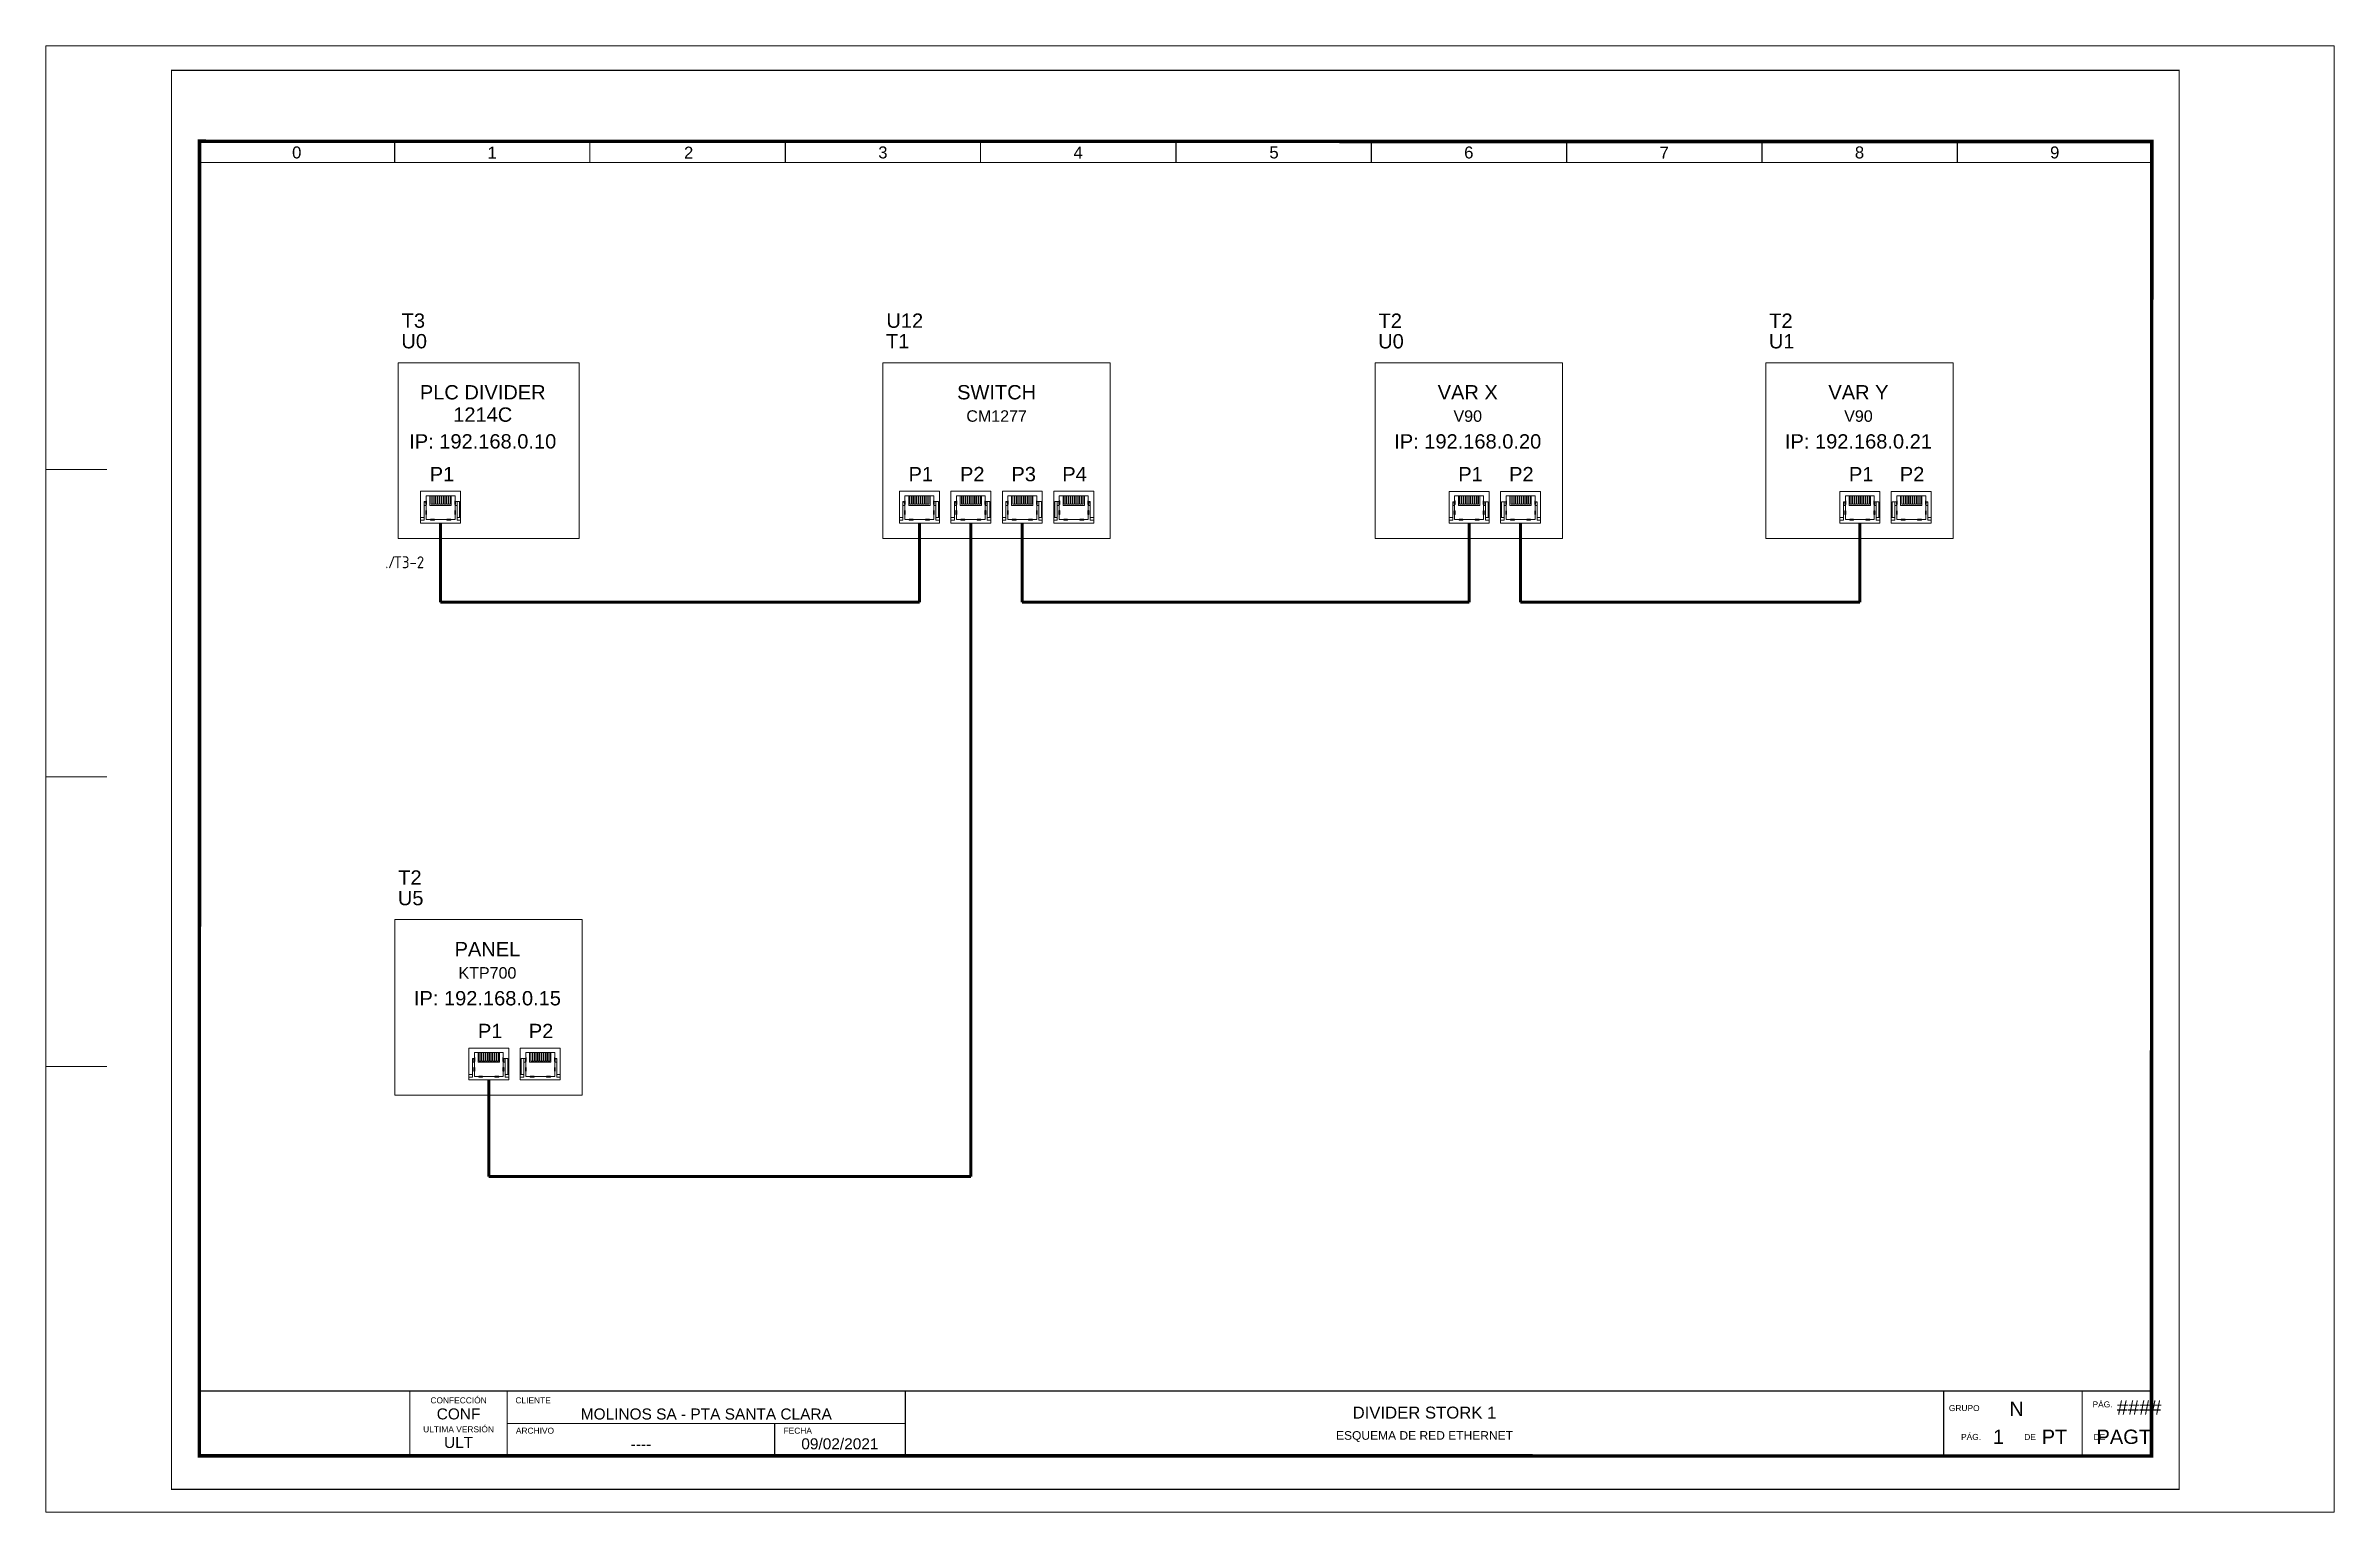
# Paper-space layout 'Layout1' of a CAD drawing. Header units: millimetres. Extents: x -26 to 453, y -5 to 302.
# The model-space entities are those that its viewports show. They can reach past a viewport. Long polylines and large blocks are cut down to what shows.
import ezdxf
from ezdxf.enums import TextEntityAlignment as Align

# ---------------------------------------------------------------- set-up
doc = ezdxf.new("R2010")
doc.units = ezdxf.units.MM
doc.layers.add('Cables eProC', color=81, linetype='Continuous', lineweight=25)
doc.layers.add('eProC - L2', color=41, linetype='Continuous', lineweight=20)
doc.layers.add('SYMS', color=7, linetype='Continuous')
doc.layers.add('XREF', color=7, linetype='Continuous')
doc.styles.get("Standard").update_dxf_attribs({"font": 'arial.ttf'})
doc.styles.add('WD_IEC', font='ISOCP2.shx', dxfattribs={"width": 0.9, "height": 4})
picture_1 = doc.add_image_def('image1.jpg', size_in_pixel=(564, 174))

# ---------------------------------------------------------------- blocks, each defined once
blk = doc.blocks.new('eproc_rotulo_010')
at = {"layer": 'eProC - L2', "color": 0, "lineweight": 5, "const_width": 0.233}
for points in [[(0.12, 297.12), (420.12, 297.12), (420.12, 0.12), (0.12, 0.12), (0.12, 297.12)], [(5.9, 20.72), (414.37, 20.7)], [(49.98, 7.12), (49.98, 20.72)], [(70.35, 7.12), (70.35, 20.72)], [(153.64, 7.04), (153.64, 20.64)], [(70.35, 13.92), (153.64, 13.92)], [(126.3, 7.12), (126.3, 13.92)]]:
    blk.add_lwpolyline(points, dxfattribs=at)
at = {"layer": 'eProC - L2', "color": 0}
blk.add_lwpolyline([(420.12, 0.12), (420.12, 297.12), (0.12, 297.12), (0.12, 0.12), (420.12, 0.12)], dxfattribs=at)
at = {"layer": 'eProC - L2', "color": 0, "lineweight": 40, "const_width": 0.75}
blk.add_lwpolyline([(5.92, 7.13), (414.37, 7.11), (414.4, 282.24), (5.95, 282.27)], close=True, dxfattribs=at)
at = {"layer": 'eProC - L2', "color": 0, "lineweight": 5, "const_width": 0.233}
for points in [[(46.8, 277.83), (5.9, 277.83), (5.9, 282.27), (46.8, 282.27)], [(87.64, 277.83), (46.75, 277.83), (46.75, 282.27), (87.64, 282.27)], [(128.54, 277.83), (87.64, 277.83), (87.64, 282.26), (128.54, 282.26)], [(169.38, 277.83), (128.49, 277.83), (128.49, 282.26), (169.38, 282.26)], [(210.28, 277.82), (169.38, 277.82), (169.38, 282.26), (210.28, 282.26)], [(251.12, 277.82), (210.23, 277.82), (210.23, 282.26), (251.12, 282.26)], [(292.02, 277.82), (251.12, 277.82), (251.12, 282.25), (292.02, 282.25)], [(332.86, 277.82), (291.97, 277.82), (291.97, 282.25), (332.86, 282.25)], [(373.76, 277.83), (332.86, 277.83), (332.86, 282.27), (373.76, 282.27)], [(414.6, 277.83), (373.71, 277.83), (373.71, 282.27), (414.6, 282.27)]]:
    blk.add_lwpolyline(points, close=True, dxfattribs=at)
at = {"layer": 'eProC - L2', "color": 0, "lineweight": 0, "const_width": 0.233}
for points in [[(370.87, 7.1), (370.87, 20.7)], [(399.87, 7.1), (399.87, 20.7)]]:
    blk.add_lwpolyline(points, dxfattribs=at)
at = {"layer": 'eProC - L2', "color": 0, "lineweight": 20, "char_height": 2.5, "attachment_point": 8}
for s, insert in [('{\\fArial|b0|i0|c0|p18;0}', (26.3, 278.65)), ('{\\fArial|b0|i0|c0|p18;1}', (67.19, 278.65)), ('{\\fArial|b0|i0|c0|p18;2}', (108.3, 278.65)), ('{\\fArial|b0|i0|c0|p18;3}', (148.93, 278.65)), ('{\\fArial|b0|i0|c0|p18;4}', (189.78, 278.65)), ('{\\fArial|b0|i0|c0|p18;5}', (230.77, 278.65)), ('{\\fArial|b0|i0|c0|p18;6}', (271.52, 278.65)), ('{\\fArial|b0|i0|c0|p18;7}', (312.41, 278.65)), ('{\\fArial|b0|i0|c0|p18;8}', (353.26, 278.65)), ('{\\fArial|b0|i0|c0|p18;9}', (394.11, 278.65))]:
    blk.add_mtext(s, dxfattribs=dict(at, insert=insert))
at = {"layer": 'eProC - L2', "color": 0, "char_height": 1.2552}
for s, insert, attachment_point in [('{\\fArial|b0|i0|c0|p18;CONFECCIÓN }', (60.16, 18.11), 8), ('{\\fArial|b0|i0|c0|p18;CLIENTE}', (72.05, 18.11), 7), ('{\\fArial|b0|i0|c0|p18;GRUPO}', (371.96, 16.49), 7), ('{\\fArial|b0|i0|c0|p18;PÁG.}', (402.01, 17.26), 7), ('{\\fArial|b0|i0|c0|p18;ULTIMA VERSIÓN}', (60.16, 12.05), 8), ('{\\fArial|b0|i0|c0|p18;ARCHIVO}', (72.15, 11.76), 7), ('{\\fArial|b0|i0|c0|p18;FECHA}', (128.15, 11.76), 7), ('{\\fArial|b0|i0|c0|p18;PÁG.}', (374.51, 10.46), 7), ('{\\fArial|b0|i0|c0|p18;DE}', (387.74, 10.46), 7), ('{\\fArial|b0|i0|c0|p18;DE}', (402.24, 10.46), 7)]:
    blk.add_mtext(s, dxfattribs=dict(at, insert=insert, attachment_point=attachment_point))
at = {"layer": 'eProC - L2', "color": 0}
for tag, height, p in [('CONF', 2.31, (60.16, 14.76)), ('CLIENTE', 2.31, (111.99, 14.74)), ('DESC_1', 2.5, (262.25, 14.94)), ('ULT', 2.31, (60.16, 8.79)), ('ARCH', 2.31, (98.32, 8.46)), ('FECHA', 2.31, (139.94, 8.5)), ('DESC__2', 1.8, (262.25, 10.51))]:
    blk.add_attdef(tag, text='', height=height, dxfattribs=at).set_placement(p, align=Align.CENTER)
for tag, p in [('GR', (386.11, 17)), ('PGRAL', (411.76, 17.25)), ('PG', (382.35, 11.13)), ('PT', (394.05, 11.13)), ('PAGT', (408.55, 11.13))]:
    blk.add_attdef(tag, text='', height=3, dxfattribs=at).set_placement(p, align=Align.MIDDLE_CENTER)
at = {"layer": 'eProC - L2', "color": 0, "flags": 9}
blk.add_attdef('WD_TB', (0.12, 0.12), '', height=2.5, dxfattribs=at)
at = {"layer": 'eProC - L2', "color": 0}
image = blk.add_image(picture_1, insert=(5.9, 7.12), size_in_units=(44.08, 13.6), dxfattribs=at)
image.dxf.flags = 7
blk = doc.blocks.new('eProC_NodoProfinet_00')
at = {"layer": 'eProC - L2'}
for p, q in [((0, -18.38), (0, 0)), ((0, 0), (18.93, 0)), ((18.93, 0), (18.93, -18.38)), ((2.35, -16.78), (2.35, -13.46)), ((2.93, -16.41), (2.93, -13.92)), ((5.95, -13.92), (2.93, -13.92)), ((5.95, -16.41), (5.95, -13.92)), ((6.52, -16.78), (6.52, -13.46)), ((2.35, -16.21), (2.72, -16.21)), ((2.35, -16.49), (2.72, -16.49)), ((2.72, -16.49), (2.72, -14.54)), ((2.72, -14.54), (2.93, -14.54)), ((2.72, -14.93), (2.93, -14.93)), ((2.77, -14.54), (2.77, -14.59)), ((2.77, -14.59), (2.88, -14.59)), ((2.88, -14.54), (2.88, -14.85)), ((2.96, -14.85), (2.88, -14.85)), ((2.88, -15.48), (2.88, -15.88)), ((2.96, -15.48), (2.88, -15.48)), ((2.96, -15.88), (2.88, -15.88)), ((2.93, -14.44), (2.96, -14.44)), ((3.38, -16.41), (2.93, -16.41)), ((2.96, -14.44), (2.96, -14.85)), ((2.96, -15.88), (2.96, -15.48)), ((3.38, -16.49), (3.38, -16.38)), ((3.38, -16.38), (3.79, -16.38)), ((3.79, -16.49), (3.38, -16.49)), ((3.79, -16.49), (3.79, -16.38)), ((3.79, -16.41), (5.08, -16.41)), ((5.08, -16.49), (5.08, -16.38)), ((5.49, -16.38), (5.08, -16.38)), ((5.49, -16.49), (5.08, -16.49)), ((5.49, -16.49), (5.49, -16.38)), ((5.95, -16.41), (5.49, -16.41)), ((5.91, -14.44), (5.91, -14.85)), ((5.95, -14.44), (5.91, -14.44)), ((5.91, -14.85), (6, -14.85)), ((5.91, -15.88), (5.91, -15.48)), ((5.91, -15.48), (6, -15.48)), ((5.91, -15.88), (6, -15.88)), ((5.95, -14.54), (6.43, -14.54)), ((5.95, -14.93), (6.16, -14.93)), ((6, -14.85), (6, -14.54)), ((6, -15.88), (6, -15.48)), ((6.16, -14.54), (6.16, -16.49)), ((6.16, -16.21), (6.52, -16.21)), ((6.16, -16.49), (6.52, -16.49)), ((6.43, -14.54), (6.43, -16.21)), ((18.93, -18.38), (0, -18.38))]:
    blk.add_line(p, q, dxfattribs=at)
for points in [[(2.35, -13.46), (6.52, -13.46), (6.52, -16.78), (2.35, -16.78)], [(3.32, -14.93), (5.55, -14.93), (5.55, -13.92), (3.32, -13.92)], [(3.44, -13.92), (3.61, -13.92), (3.61, -14.81), (3.44, -14.81)], [(3.67, -13.92), (3.84, -13.92), (3.84, -14.81), (3.67, -14.81)], [(3.9, -13.92), (4.07, -13.92), (4.07, -14.81), (3.9, -14.81)], [(4.12, -13.92), (4.29, -13.92), (4.29, -14.81), (4.12, -14.81)], [(4.35, -13.92), (4.52, -13.92), (4.52, -14.81), (4.35, -14.81)], [(4.58, -13.92), (4.75, -13.92), (4.75, -14.81), (4.58, -14.81)], [(4.81, -13.92), (4.98, -13.92), (4.98, -14.81), (4.81, -14.81)], [(5.04, -13.92), (5.21, -13.92), (5.21, -14.81), (5.04, -14.81)], [(5.27, -13.92), (5.44, -13.92), (5.44, -14.81), (5.27, -14.81)]]:
    blk.add_lwpolyline(points, close=True, dxfattribs=at)
for tag, p in [('GXX', (0.37, 3.65)), ('KXXX.X', (0.33, 1.5))]:
    blk.add_attdef(tag, p, '', height=1.5, dxfattribs=at)
for tag, height, p in [('DESC1', 1.5, (9.16, -3.84)), ('DESC2', 1.2, (9.16, -6.18)), ('IP', 1.5, (9.16, -8.98)), ('P1', 1.5, (4.58, -12.41))]:
    blk.add_attdef(tag, text='', height=height, dxfattribs=at).set_placement(p, align=Align.CENTER)
blk = doc.blocks.new('eProC_NodoProfinet_01')
at = {"layer": 'eProC - L2'}
for p, q in [((-0.74, -18.38), (-0.74, 0)), ((-0.74, 0), (18.88, 0)), ((18.88, 0), (18.88, -18.38)), ((7.02, -16.78), (7.02, -13.46)), ((7.59, -16.41), (7.59, -13.92)), ((10.61, -13.92), (7.59, -13.92)), ((10.61, -16.41), (10.61, -13.92)), ((11.19, -16.78), (11.19, -13.46)), ((12.4, -16.78), (12.4, -13.46)), ((12.98, -16.41), (12.98, -13.92)), ((12.98, -13.92), (16, -13.92)), ((16, -16.41), (16, -13.92)), ((16.57, -16.78), (16.57, -13.46)), ((7.02, -16.21), (7.39, -16.21)), ((7.02, -16.49), (7.39, -16.49)), ((7.39, -16.49), (7.39, -14.54)), ((7.39, -14.54), (7.59, -14.54)), ((7.39, -14.93), (7.59, -14.93)), ((7.43, -14.54), (7.43, -14.59)), ((7.43, -14.59), (7.54, -14.59)), ((7.54, -14.54), (7.54, -14.85)), ((7.63, -14.85), (7.54, -14.85)), ((7.54, -15.48), (7.54, -15.88)), ((7.63, -15.48), (7.54, -15.48)), ((7.63, -15.88), (7.54, -15.88)), ((7.59, -14.44), (7.63, -14.44)), ((8.05, -16.41), (7.59, -16.41)), ((7.63, -14.44), (7.63, -14.85)), ((7.63, -15.88), (7.63, -15.48)), ((8.05, -16.49), (8.05, -16.38)), ((8.05, -16.38), (8.46, -16.38)), ((8.46, -16.49), (8.05, -16.49)), ((8.46, -16.49), (8.46, -16.38)), ((8.46, -16.41), (9.75, -16.41)), ((9.75, -16.49), (9.75, -16.38)), ((10.16, -16.38), (9.75, -16.38)), ((10.16, -16.49), (9.75, -16.49)), ((10.16, -16.49), (10.16, -16.38)), ((10.61, -16.41), (10.16, -16.41)), ((10.58, -14.44), (10.58, -14.85)), ((10.61, -14.44), (10.58, -14.44)), ((10.58, -14.85), (10.66, -14.85)), ((10.58, -15.88), (10.58, -15.48)), ((10.58, -15.48), (10.66, -15.48)), ((10.58, -15.88), (10.66, -15.88)), ((10.61, -14.54), (11.1, -14.54)), ((10.61, -14.93), (10.82, -14.93)), ((10.66, -14.85), (10.66, -14.54)), ((10.66, -15.88), (10.66, -15.48)), ((10.82, -14.54), (10.82, -16.49)), ((10.82, -16.21), (11.19, -16.21)), ((10.82, -16.49), (11.19, -16.49)), ((11.1, -14.54), (11.1, -16.21)), ((12.77, -16.21), (12.4, -16.21)), ((12.77, -16.49), (12.4, -16.49)), ((12.5, -14.54), (12.5, -16.21)), ((12.98, -14.54), (12.5, -14.54)), ((12.77, -14.54), (12.77, -16.49)), ((12.98, -14.93), (12.77, -14.93)), ((12.93, -14.85), (12.93, -14.54)), ((13.02, -14.85), (12.93, -14.85)), ((12.93, -15.88), (12.93, -15.48)), ((13.02, -15.48), (12.93, -15.48)), ((13.02, -15.88), (12.93, -15.88)), ((12.98, -14.44), (13.02, -14.44)), ((12.98, -16.41), (13.43, -16.41)), ((13.02, -14.44), (13.02, -14.85)), ((13.02, -15.88), (13.02, -15.48)), ((13.43, -16.49), (13.43, -16.38)), ((13.43, -16.38), (13.85, -16.38)), ((13.43, -16.49), (13.85, -16.49)), ((13.85, -16.49), (13.85, -16.38)), ((15.13, -16.41), (13.85, -16.41)), ((15.13, -16.49), (15.13, -16.38)), ((15.54, -16.38), (15.13, -16.38)), ((15.13, -16.49), (15.54, -16.49)), ((15.54, -16.49), (15.54, -16.38)), ((15.54, -16.41), (16, -16.41)), ((15.96, -14.44), (15.96, -14.85)), ((16, -14.44), (15.96, -14.44)), ((15.96, -14.85), (16.05, -14.85)), ((15.96, -15.88), (15.96, -15.48)), ((15.96, -15.48), (16.05, -15.48)), ((15.96, -15.88), (16.05, -15.88)), ((16.21, -14.54), (16, -14.54)), ((16.21, -14.93), (16, -14.93)), ((16.05, -14.54), (16.05, -14.85)), ((16.16, -14.59), (16.05, -14.59)), ((16.05, -15.48), (16.05, -15.88)), ((16.16, -14.54), (16.16, -14.59)), ((16.21, -16.49), (16.21, -14.54)), ((16.57, -16.21), (16.21, -16.21)), ((16.57, -16.49), (16.21, -16.49)), ((18.88, -18.38), (-0.74, -18.38))]:
    blk.add_line(p, q, dxfattribs=at)
for points in [[(7.02, -13.46), (11.19, -13.46), (11.19, -16.78), (7.02, -16.78)], [(7.99, -14.93), (10.22, -14.93), (10.22, -13.92), (7.99, -13.92)], [(8.11, -13.92), (8.27, -13.92), (8.27, -14.81), (8.11, -14.81)], [(8.33, -13.92), (8.5, -13.92), (8.5, -14.81), (8.33, -14.81)], [(8.56, -13.92), (8.73, -13.92), (8.73, -14.81), (8.56, -14.81)], [(8.79, -13.92), (8.96, -13.92), (8.96, -14.81), (8.79, -14.81)], [(9.02, -13.92), (9.19, -13.92), (9.19, -14.81), (9.02, -14.81)], [(9.25, -13.92), (9.42, -13.92), (9.42, -14.81), (9.25, -14.81)], [(9.48, -13.92), (9.65, -13.92), (9.65, -14.81), (9.48, -14.81)], [(9.7, -13.92), (9.87, -13.92), (9.87, -14.81), (9.7, -14.81)], [(9.93, -13.92), (10.1, -13.92), (10.1, -14.81), (9.93, -14.81)], [(16.57, -13.46), (12.4, -13.46), (12.4, -16.78), (16.57, -16.78)], [(15.6, -14.93), (13.37, -14.93), (13.37, -13.92), (15.6, -13.92)], [(13.66, -13.92), (13.49, -13.92), (13.49, -14.81), (13.66, -14.81)], [(13.89, -13.92), (13.72, -13.92), (13.72, -14.81), (13.89, -14.81)], [(14.12, -13.92), (13.95, -13.92), (13.95, -14.81), (14.12, -14.81)], [(14.34, -13.92), (14.18, -13.92), (14.18, -14.81), (14.34, -14.81)], [(14.57, -13.92), (14.4, -13.92), (14.4, -14.81), (14.57, -14.81)], [(14.8, -13.92), (14.63, -13.92), (14.63, -14.81), (14.8, -14.81)], [(15.03, -13.92), (14.86, -13.92), (14.86, -14.81), (15.03, -14.81)], [(15.26, -13.92), (15.09, -13.92), (15.09, -14.81), (15.26, -14.81)], [(15.49, -13.92), (15.32, -13.92), (15.32, -14.81), (15.49, -14.81)]]:
    blk.add_lwpolyline(points, close=True, dxfattribs=at)
for tag, p in [('GXX', (-0.37, 3.65)), ('KXXX.X', (-0.41, 1.5))]:
    blk.add_attdef(tag, p, '', height=1.5, dxfattribs=at)
for tag, height, p in [('DESC1', 1.5, (8.96, -3.84)), ('DESC2', 1.2, (8.96, -6.18)), ('IP', 1.5, (8.96, -8.98)), ('P1', 1.5, (9.25, -12.41)), ('P2', 1.5, (14.57, -12.41))]:
    blk.add_attdef(tag, text='', height=height, dxfattribs=at).set_placement(p, align=Align.CENTER)
blk = doc.blocks.new('SW')
at = {"layer": 'eProC - L2'}
for p, q in [((0, -18.38), (0, 0)), ((0, 0), (23.79, 0)), ((23.79, 0), (23.79, -18.38)), ((1.74, -16.78), (1.74, -13.46)), ((2.31, -16.41), (2.31, -13.92)), ((5.33, -13.92), (2.31, -13.92)), ((5.33, -16.41), (5.33, -13.92)), ((5.91, -16.78), (5.91, -13.46)), ((7.12, -16.78), (7.12, -13.46)), ((7.69, -16.41), (7.69, -13.92)), ((10.71, -13.92), (7.69, -13.92)), ((10.71, -16.41), (10.71, -13.92)), ((11.29, -16.78), (11.29, -13.46)), ((12.5, -16.78), (12.5, -13.46)), ((13.08, -16.41), (13.08, -13.92)), ((16.1, -13.92), (13.08, -13.92)), ((16.1, -16.41), (16.1, -13.92)), ((16.67, -16.78), (16.67, -13.46)), ((17.89, -16.78), (17.89, -13.46)), ((18.46, -16.41), (18.46, -13.92)), ((18.46, -13.92), (21.48, -13.92)), ((21.48, -16.41), (21.48, -13.92)), ((22.06, -16.78), (22.06, -13.46)), ((1.74, -16.21), (2.1, -16.21)), ((1.74, -16.49), (2.1, -16.49)), ((2.1, -16.49), (2.1, -14.54)), ((2.1, -14.54), (2.31, -14.54)), ((2.1, -14.93), (2.31, -14.93)), ((2.15, -14.54), (2.15, -14.59)), ((2.15, -14.59), (2.26, -14.59)), ((2.26, -14.54), (2.26, -14.85)), ((2.35, -14.85), (2.26, -14.85)), ((2.26, -15.48), (2.26, -15.88)), ((2.35, -15.48), (2.26, -15.48)), ((2.35, -15.88), (2.26, -15.88)), ((2.31, -14.44), (2.35, -14.44)), ((2.76, -16.41), (2.31, -16.41)), ((2.35, -14.44), (2.35, -14.85)), ((2.35, -15.88), (2.35, -15.48)), ((2.76, -16.49), (2.76, -16.38)), ((2.76, -16.38), (3.18, -16.38)), ((3.18, -16.49), (2.76, -16.49)), ((3.18, -16.49), (3.18, -16.38)), ((3.18, -16.41), (4.46, -16.41)), ((4.46, -16.49), (4.46, -16.38)), ((4.88, -16.38), (4.46, -16.38)), ((4.88, -16.49), (4.46, -16.49)), ((4.88, -16.49), (4.88, -16.38)), ((5.33, -16.41), (4.88, -16.41)), ((5.29, -14.44), (5.29, -14.85)), ((5.33, -14.44), (5.29, -14.44)), ((5.29, -14.85), (5.38, -14.85)), ((5.29, -15.88), (5.29, -15.48)), ((5.29, -15.48), (5.38, -15.48)), ((5.29, -15.88), (5.38, -15.88)), ((5.33, -14.54), (5.81, -14.54)), ((5.33, -14.93), (5.54, -14.93)), ((5.38, -14.85), (5.38, -14.54)), ((5.38, -15.88), (5.38, -15.48)), ((5.54, -14.54), (5.54, -16.49)), ((5.54, -16.21), (5.91, -16.21)), ((5.54, -16.49), (5.91, -16.49)), ((5.81, -14.54), (5.81, -16.21)), ((7.12, -16.21), (7.49, -16.21)), ((7.12, -16.49), (7.49, -16.49)), ((7.49, -16.49), (7.49, -14.54)), ((7.49, -14.54), (7.69, -14.54)), ((7.49, -14.93), (7.69, -14.93)), ((7.53, -14.54), (7.53, -14.59)), ((7.53, -14.59), (7.64, -14.59)), ((7.64, -14.54), (7.64, -14.85)), ((7.73, -14.85), (7.64, -14.85)), ((7.64, -15.48), (7.64, -15.88)), ((7.73, -15.48), (7.64, -15.48)), ((7.73, -15.88), (7.64, -15.88)), ((7.69, -14.44), (7.73, -14.44)), ((8.15, -16.41), (7.69, -16.41)), ((7.73, -14.44), (7.73, -14.85)), ((7.73, -15.88), (7.73, -15.48)), ((8.15, -16.49), (8.15, -16.38)), ((8.15, -16.38), (8.56, -16.38)), ((8.56, -16.49), (8.15, -16.49)), ((8.56, -16.49), (8.56, -16.38)), ((8.56, -16.41), (9.85, -16.41)), ((9.85, -16.49), (9.85, -16.38)), ((10.26, -16.38), (9.85, -16.38)), ((10.26, -16.49), (9.85, -16.49)), ((10.26, -16.49), (10.26, -16.38)), ((10.71, -16.41), (10.26, -16.41)), ((10.68, -14.44), (10.68, -14.85)), ((10.71, -14.44), (10.68, -14.44)), ((10.68, -14.85), (10.76, -14.85)), ((10.68, -15.88), (10.68, -15.48)), ((10.68, -15.48), (10.76, -15.48)), ((10.68, -15.88), (10.76, -15.88)), ((10.71, -14.54), (11.2, -14.54)), ((10.71, -14.93), (10.92, -14.93)), ((10.76, -14.85), (10.76, -14.54)), ((10.76, -15.88), (10.76, -15.48)), ((10.92, -14.54), (10.92, -16.49)), ((10.92, -16.21), (11.29, -16.21)), ((10.92, -16.49), (11.29, -16.49)), ((11.2, -14.54), (11.2, -16.21)), ((12.5, -16.21), (12.87, -16.21)), ((12.5, -16.49), (12.87, -16.49)), ((12.87, -16.49), (12.87, -14.54)), ((12.87, -14.54), (13.08, -14.54)), ((12.87, -14.93), (13.08, -14.93)), ((12.92, -14.54), (12.92, -14.59)), ((12.92, -14.59), (13.03, -14.59)), ((13.03, -14.54), (13.03, -14.85)), ((13.11, -14.85), (13.03, -14.85)), ((13.03, -15.48), (13.03, -15.88)), ((13.11, -15.48), (13.03, -15.48)), ((13.11, -15.88), (13.03, -15.88)), ((13.08, -14.44), (13.11, -14.44)), ((13.53, -16.41), (13.08, -16.41)), ((13.11, -14.44), (13.11, -14.85)), ((13.11, -15.88), (13.11, -15.48)), ((13.53, -16.49), (13.53, -16.38)), ((13.53, -16.38), (13.94, -16.38)), ((13.94, -16.49), (13.53, -16.49)), ((13.94, -16.49), (13.94, -16.38)), ((13.94, -16.41), (15.23, -16.41)), ((15.23, -16.49), (15.23, -16.38)), ((15.64, -16.38), (15.23, -16.38)), ((15.64, -16.49), (15.23, -16.49)), ((15.64, -16.49), (15.64, -16.38)), ((16.1, -16.41), (15.64, -16.41)), ((16.06, -14.44), (16.06, -14.85)), ((16.1, -14.44), (16.06, -14.44)), ((16.06, -14.85), (16.15, -14.85)), ((16.06, -15.88), (16.06, -15.48)), ((16.06, -15.48), (16.15, -15.48)), ((16.06, -15.88), (16.15, -15.88)), ((16.1, -14.54), (16.58, -14.54)), ((16.1, -14.93), (16.3, -14.93)), ((16.15, -14.85), (16.15, -14.54)), ((16.15, -15.88), (16.15, -15.48)), ((16.3, -14.54), (16.3, -16.49)), ((16.3, -16.21), (16.67, -16.21)), ((16.3, -16.49), (16.67, -16.49)), ((16.58, -14.54), (16.58, -16.21)), ((18.25, -16.21), (17.89, -16.21)), ((18.25, -16.49), (17.89, -16.49)), ((17.98, -14.54), (17.98, -16.21)), ((18.46, -14.54), (17.98, -14.54)), ((18.25, -14.54), (18.25, -16.49)), ((18.46, -14.93), (18.25, -14.93)), ((18.41, -14.85), (18.41, -14.54)), ((18.5, -14.85), (18.41, -14.85)), ((18.41, -15.88), (18.41, -15.48)), ((18.5, -15.48), (18.41, -15.48)), ((18.5, -15.88), (18.41, -15.88)), ((18.46, -14.44), (18.5, -14.44)), ((18.46, -16.41), (18.92, -16.41)), ((18.5, -14.44), (18.5, -14.85)), ((18.5, -15.88), (18.5, -15.48)), ((18.92, -16.49), (18.92, -16.38)), ((18.92, -16.38), (19.33, -16.38)), ((18.92, -16.49), (19.33, -16.49)), ((19.33, -16.49), (19.33, -16.38)), ((20.61, -16.41), (19.33, -16.41)), ((20.61, -16.49), (20.61, -16.38)), ((21.03, -16.38), (20.61, -16.38)), ((20.61, -16.49), (21.03, -16.49)), ((21.03, -16.49), (21.03, -16.38)), ((21.03, -16.41), (21.48, -16.41)), ((21.45, -14.44), (21.45, -14.85)), ((21.48, -14.44), (21.45, -14.44)), ((21.45, -14.85), (21.53, -14.85)), ((21.45, -15.88), (21.45, -15.48)), ((21.45, -15.48), (21.53, -15.48)), ((21.45, -15.88), (21.53, -15.88)), ((21.69, -14.54), (21.48, -14.54)), ((21.69, -14.93), (21.48, -14.93)), ((21.53, -14.54), (21.53, -14.85)), ((21.64, -14.59), (21.53, -14.59)), ((21.53, -15.48), (21.53, -15.88)), ((21.64, -14.54), (21.64, -14.59)), ((21.69, -16.49), (21.69, -14.54)), ((22.06, -16.21), (21.69, -16.21)), ((22.06, -16.49), (21.69, -16.49)), ((23.79, -18.38), (0, -18.38))]:
    blk.add_line(p, q, dxfattribs=at)
for points in [[(1.74, -13.46), (5.91, -13.46), (5.91, -16.78), (1.74, -16.78)], [(2.7, -14.93), (4.94, -14.93), (4.94, -13.92), (2.7, -13.92)], [(2.82, -13.92), (2.99, -13.92), (2.99, -14.81), (2.82, -14.81)], [(3.05, -13.92), (3.22, -13.92), (3.22, -14.81), (3.05, -14.81)], [(3.28, -13.92), (3.45, -13.92), (3.45, -14.81), (3.28, -14.81)], [(3.51, -13.92), (3.68, -13.92), (3.68, -14.81), (3.51, -14.81)], [(3.74, -13.92), (3.9, -13.92), (3.9, -14.81), (3.74, -14.81)], [(3.96, -13.92), (4.13, -13.92), (4.13, -14.81), (3.96, -14.81)], [(4.19, -13.92), (4.36, -13.92), (4.36, -14.81), (4.19, -14.81)], [(4.42, -13.92), (4.59, -13.92), (4.59, -14.81), (4.42, -14.81)], [(4.65, -13.92), (4.82, -13.92), (4.82, -14.81), (4.65, -14.81)], [(7.12, -13.46), (11.29, -13.46), (11.29, -16.78), (7.12, -16.78)], [(8.09, -14.93), (10.32, -14.93), (10.32, -13.92), (8.09, -13.92)], [(8.21, -13.92), (8.37, -13.92), (8.37, -14.81), (8.21, -14.81)], [(8.43, -13.92), (8.6, -13.92), (8.6, -14.81), (8.43, -14.81)], [(8.66, -13.92), (8.83, -13.92), (8.83, -14.81), (8.66, -14.81)], [(8.89, -13.92), (9.06, -13.92), (9.06, -14.81), (8.89, -14.81)], [(9.12, -13.92), (9.29, -13.92), (9.29, -14.81), (9.12, -14.81)], [(9.35, -13.92), (9.52, -13.92), (9.52, -14.81), (9.35, -14.81)], [(9.58, -13.92), (9.74, -13.92), (9.74, -14.81), (9.58, -14.81)], [(9.8, -13.92), (9.97, -13.92), (9.97, -14.81), (9.8, -14.81)], [(10.03, -13.92), (10.2, -13.92), (10.2, -14.81), (10.03, -14.81)], [(12.5, -13.46), (16.67, -13.46), (16.67, -16.78), (12.5, -16.78)], [(13.47, -14.93), (15.7, -14.93), (15.7, -13.92), (13.47, -13.92)], [(13.59, -13.92), (13.76, -13.92), (13.76, -14.81), (13.59, -14.81)], [(13.82, -13.92), (13.99, -13.92), (13.99, -14.81), (13.82, -14.81)], [(14.05, -13.92), (14.21, -13.92), (14.21, -14.81), (14.05, -14.81)], [(14.27, -13.92), (14.44, -13.92), (14.44, -14.81), (14.27, -14.81)], [(14.5, -13.92), (14.67, -13.92), (14.67, -14.81), (14.5, -14.81)], [(14.73, -13.92), (14.9, -13.92), (14.9, -14.81), (14.73, -14.81)], [(14.96, -13.92), (15.13, -13.92), (15.13, -14.81), (14.96, -14.81)], [(15.19, -13.92), (15.36, -13.92), (15.36, -14.81), (15.19, -14.81)], [(15.42, -13.92), (15.58, -13.92), (15.58, -14.81), (15.42, -14.81)], [(22.06, -13.46), (17.89, -13.46), (17.89, -16.78), (22.06, -16.78)], [(21.09, -14.93), (18.86, -14.93), (18.86, -13.92), (21.09, -13.92)], [(19.14, -13.92), (18.97, -13.92), (18.97, -14.81), (19.14, -14.81)], [(19.37, -13.92), (19.2, -13.92), (19.2, -14.81), (19.37, -14.81)], [(19.6, -13.92), (19.43, -13.92), (19.43, -14.81), (19.6, -14.81)], [(19.83, -13.92), (19.66, -13.92), (19.66, -14.81), (19.83, -14.81)], [(20.06, -13.92), (19.89, -13.92), (19.89, -14.81), (20.06, -14.81)], [(20.28, -13.92), (20.12, -13.92), (20.12, -14.81), (20.28, -14.81)], [(20.51, -13.92), (20.34, -13.92), (20.34, -14.81), (20.51, -14.81)], [(20.74, -13.92), (20.57, -13.92), (20.57, -14.81), (20.74, -14.81)], [(20.97, -13.92), (20.8, -13.92), (20.8, -14.81), (20.97, -14.81)]]:
    blk.add_lwpolyline(points, close=True, dxfattribs=at)
for tag, p in [('GXX', (0.37, 3.65)), ('KXXX.X', (0.33, 1.5))]:
    blk.add_attdef(tag, p, '', height=1.5, dxfattribs=at)
for tag, height, p in [('DESC1', 1.5, (11.9, -3.84)), ('DESC2', 1.2, (11.9, -6.18)), ('P1', 1.5, (3.97, -12.41)), ('P2', 1.5, (9.35, -12.41)), ('P3', 1.5, (14.73, -12.41)), ('P4', 1.5, (20.05, -12.41))]:
    blk.add_attdef(tag, text='', height=height, dxfattribs=at).set_placement(p, align=Align.CENTER)
blk = doc.blocks.new('HA2D1_REF')
at = {"insert": (0.12, 1.25), "char_height": 2.5, "attachment_point": 1, "style": 'WD_IEC'}
blk.add_mtext_dynamic_manual_height_columns('./', width=3.6033, gutter_width=12.5, heights=[0], dxfattribs=at)
at = {"style": 'WD_IEC', "flags": 8}
blk.add_attdef('SIGCODE', (0, 3), '', height=2.5, dxfattribs=at)
at = {"style": 'WD_IEC'}
blk.add_attdef('XREF', text='', height=2.5, dxfattribs=at).set_placement((1.82, 0), align=Align.MIDDLE_LEFT)
blk.add_attdef('DESC1', text='', height=2.5, dxfattribs=at).set_placement((4.5, -4.19), align=Align.MIDDLE_CENTER)

msp = doc.modelspace()

# ---------------------------------------------------------------- linework, layer by layer
at = {"layer": 'Cables eProC', "lineweight": 50}
for p, q in [((56.4, 202.37), (56.4, 185.79)), ((156.58, 185.79), (156.58, 202.37)), ((167.34, 202.37), (167.34, 65.63)), ((178.11, 202.37), (178.11, 185.79)), ((271.59, 185.79), (271.59, 202.36)), ((282.35, 202.36), (282.35, 185.79)), ((353.33, 185.79), (353.33, 202.36)), ((56.4, 185.79), (156.58, 185.79)), ((178.11, 185.79), (271.59, 185.79)), ((282.35, 185.79), (353.33, 185.79)), ((66.49, 65.63), (66.49, 85.82)), ((167.34, 65.63), (66.49, 65.63))]:
    msp.add_line(p, q, dxfattribs=at)
at = {"layer": 'eProC - L2'}
for p, q in [((-13.42, 213.55), (-134.94, 213.55)), ((-13.42, 149.27), (-134.94, 149.27)), ((-13.42, 88.64), (-134.95, 88.64))]:
    msp.add_line(p, q, dxfattribs=at)

# ---------------------------------------------------------------- block references
at = {"color": 4}
ref = msp.add_blockref('eProC_NodoProfinet_00', (47.53, 235.93), dxfattribs=dict(at, xscale=2, yscale=2, zscale=2))
ref.add_attrib('P1', 'P1', dxfattribs={"layer": 'eProC - L2', "height": 3}).set_placement((56.69, 211.11), align=Align.CENTER)
ref.add_attrib('IP', 'IP: 192.168.0.10', dxfattribs={"layer": 'eProC - L2', "height": 3}).set_placement((65.22, 217.97), align=Align.CENTER)
ref.add_attrib('DESC2', '1214C', dxfattribs={"layer": 'eProC - L2', "height": 3}).set_placement((65.22, 223.57), align=Align.CENTER)
ref.add_attrib('DESC1', 'PLC DIVIDER', dxfattribs={"layer": 'eProC - L2', "height": 3}).set_placement((65.22, 228.24), align=Align.CENTER)
ref.add_attrib('GXX', 'T3', (48.26, 243.23), dxfattribs={"layer": 'eProC - L2', "height": 3})
ref.add_attrib('KXXX.X', 'U0', (48.2, 238.93), dxfattribs={"layer": 'eProC - L2', "height": 3})
at = {"color": 4, "xscale": 2, "yscale": 2, "zscale": 2}
for p, values in [((253.38, 235.92), {'P2': 'P2', 'KXXX.X': 'U0', 'GXX': 'T2', 'DESC1': 'VAR X', 'DESC2': 'V90', 'IP': 'IP: 192.168.0.20', 'P1': 'P1'}), ((335.12, 235.92), {'P2': 'P2', 'KXXX.X': 'U1', 'GXX': 'T2', 'DESC1': 'VAR Y', 'DESC2': 'V90', 'IP': 'IP: 192.168.0.21', 'P1': 'P1'}), ((48.28, 119.38), {'P2': 'P2', 'KXXX.X': 'U5', 'GXX': 'T2', 'DESC1': 'PANEL', 'DESC2': 'KTP700', 'IP': 'IP: 192.168.0.15', 'P1': 'P1'})]:
    msp.add_blockref('eProC_NodoProfinet_01', p, dxfattribs=at).add_auto_attribs(values)
at = {"layer": 'eProC - L2'}
msp.add_blockref('eproc_rotulo_010', (0, 0), dxfattribs=at).add_auto_attribs({'PAGT': 'PAGT', 'PGRAL': '####', 'PT': 'PT', 'CONF': 'CONF', 'ULT': 'ULT', 'ARCH': '----', 'GR': 'N', 'PG': '1', 'DESC_1': 'DIVIDER STORK 1', 'DESC__2': 'ESQUEMA DE RED ETHERNET', 'FECHA': '09/02/2021', 'CLIENTE': 'MOLINOS SA - PTA SANTA CLARA'})
at = {"layer": 'eProC - L2', "xscale": 2, "yscale": 2, "zscale": 2}
msp.add_blockref('SW', (148.93, 235.93), dxfattribs=at).add_auto_attribs({'P4': 'P4', 'KXXX.X': 'T1', 'GXX': 'U12', 'DESC1': 'SWITCH', 'DESC2': 'CM1277', 'P3': 'P3', 'P2': 'P2', 'P1': 'P1'})
at = {"layer": 'SYMS', "lineweight": 50}
ref = msp.add_blockref('HA2D1_REF', (44.72, 194.16), dxfattribs=at)
ref.add_attrib('XREF', 'T3-2', dxfattribs={"layer": 'XREF', "height": 2.5, "style": 'WD_IEC'}).set_placement((46.55, 194.16), align=Align.MIDDLE_LEFT)

psp = doc.layouts.get("Layout1")

# ---------------------------------------------------------------- viewports
at = {"layer": '0'}
psp.add_viewport(center=(213.13, 148.76), size=(478.79, 306.9305), view_center_point=(213.19, 148.8), view_height=306.9305, dxfattribs=at)

doc.saveas('drawing.dxf')
